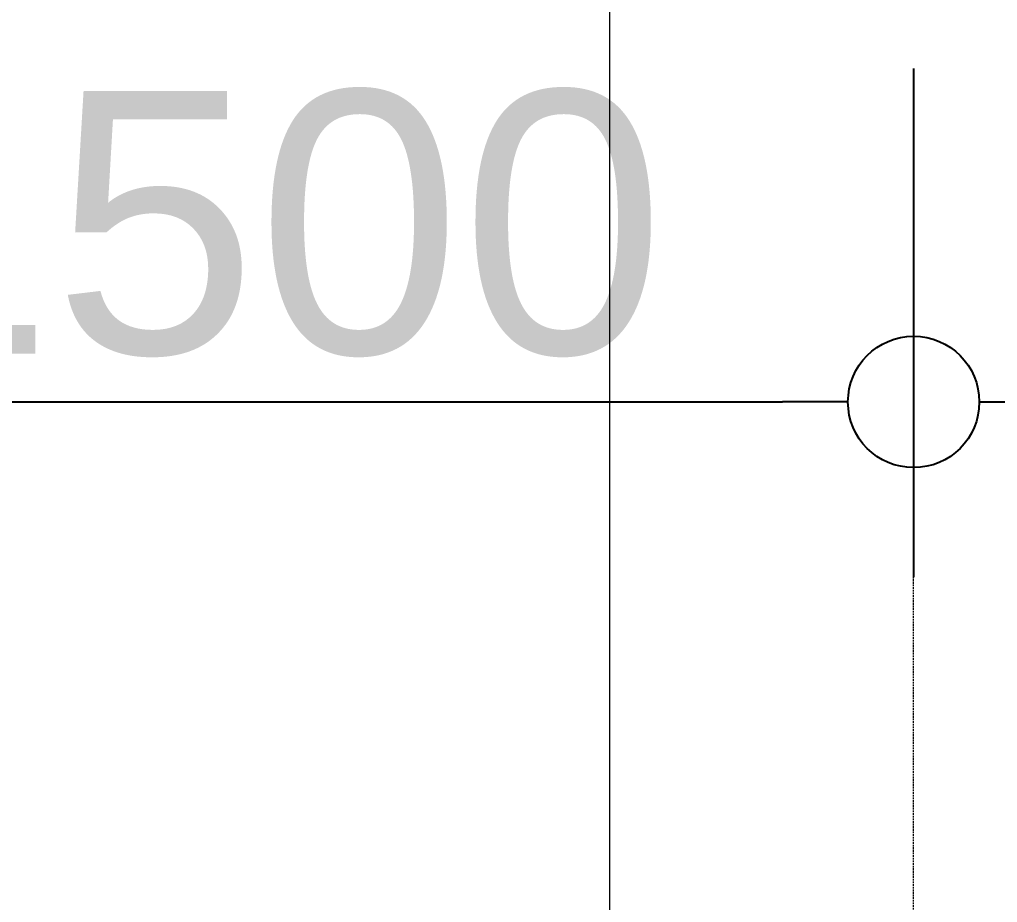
# Model space of a CAD drawing. Header units: millimetres. Extents: x -853228 to -774597, y -17231 to 22435.
# Drawn here: x -830624 to -829507, y 10206 to 11214 of the extents above; entities that cross this region are included whole.
import ezdxf

# ---------------------------------------------------------------- set-up
doc = ezdxf.new("R2010")
doc.units = ezdxf.units.MM
doc.linetypes.add('DPA_Hidden 50', pattern=[3, 2, -1])
for name, color, linetype, lineweight in [('A-ANNO-DIMS', 1, 'Continuous', 9), ('A-DETL', 1, 'Continuous', 70), ('G-ANNO-TEXT', 3, 'Continuous', 9)]:
    doc.layers.add(name, color=color, linetype=linetype, lineweight=lineweight)
doc.styles.add('Arial_2', font='arial.ttf', dxfattribs={"height": 300})
doc.dimstyles.new('DPA-DIM-3_0_C-C', dxfattribs={"dimscale": 304.8, "dimtxt": 306.07782, "dimasz": 0.492126, "dimexe": 0.656168, "dimexo": 0.0625, "dimgap": 0.164042, "dimtad": 1, "dimdec": 0, "dimzin": 0, "dimdsep": 46, "dimtxsty": 'Arial_2', "dimblk1": 'DOTBLANK', "dimblk2": 'DOTBLANK', "dimsah": 1, "dimcen": 0.09, "dimdle": 0.656168, "dimadec": 8, "dimazin": 0, "dimtfac": 1, "dimtdec": 4, "dimtix": 1, "dimtmove": 0, "dimatfit": 3, "dimfxl": 1.312336, "dimfxlon": 1, "dimtvp": 1, "dimtolj": 1, "dimtzin": 0, "dimarcsym": 2})

# ---------------------------------------------------------------- blocks, each defined once
blk = doc.blocks.new('_DotBlank')
at = {"color": 0, "linetype": 'ByBlock', "lineweight": -2}
blk.add_line((-0.5, 0), (-1, 0), dxfattribs=at)
blk.add_circle((0, 0), 0.5, dxfattribs=at)
blk = doc.blocks.new('*D371')
at = {"layer": 'A-ANNO-DIMS', "color": 0, "lineweight": -2, "transparency": 16777216}
for p, q in [((-29420.6, 7579.4), (-29420.6, 6998.5)), ((-27920.6, 7579.4), (-27920.6, 6998.5)), ((-29270.6, 7198.5), (-28070.6, 7198.5))]:
    blk.add_line(p, q, dxfattribs=at)
at = {"layer": 'Defpoints', "color": 0, "transparency": 16777216}
for p in [(-29420.6, 7598.5), (-27920.6, 7598.5), (-27920.6, 7198.5)]:
    blk.add_point(p, dxfattribs=at)
at = {"layer": 'A-ANNO-DIMS', "color": 0, "lineweight": -2, "transparency": 16777216, "xscale": 150, "yscale": 150, "zscale": 150, "rotation": 180}
blk.add_blockref('_DotBlank', (-29420.6, 7198.5), dxfattribs=at)
at = {"layer": 'A-ANNO-DIMS', "color": 0, "lineweight": -2, "transparency": 16777216, "xscale": 150, "yscale": 150, "zscale": 150}
blk.add_blockref('_DotBlank', (-27920.6, 7198.5), dxfattribs=at)
at = {"layer": 'A-ANNO-DIMS', "color": 0, "transparency": 16777216, "insert": (-28670.6, 7401.6), "char_height": 300, "width": 1107.531, "attachment_point": 5, "style": 'Arial_2'}
blk.add_mtext('\\A1;1500', dxfattribs=at)
blk = doc.blocks.new('*D372')
at = {"layer": 'A-ANNO-DIMS', "color": 0, "lineweight": -2, "transparency": 16777216}
for p, q in [((-27920.6, 7579.4), (-27920.6, 6998.5)), ((-24920.6, 7579.4), (-24920.6, 6998.5)), ((-27770.6, 7198.5), (-25070.6, 7198.5))]:
    blk.add_line(p, q, dxfattribs=at)
at = {"layer": 'Defpoints', "color": 0, "transparency": 16777216}
for p in [(-27920.6, 7598.5), (-24920.6, 7598.5), (-24920.6, 7198.5)]:
    blk.add_point(p, dxfattribs=at)
at = {"layer": 'A-ANNO-DIMS', "color": 0, "lineweight": -2, "transparency": 16777216, "xscale": 150, "yscale": 150, "zscale": 150, "rotation": 180}
blk.add_blockref('_DotBlank', (-27920.6, 7198.5), dxfattribs=at)
at = {"layer": 'A-ANNO-DIMS', "color": 0, "lineweight": -2, "transparency": 16777216, "xscale": 150, "yscale": 150, "zscale": 150}
blk.add_blockref('_DotBlank', (-24920.6, 7198.5), dxfattribs=at)
at = {"layer": 'A-ANNO-DIMS', "color": 0, "transparency": 16777216, "insert": (-26420.6, 7401.7), "char_height": 300, "width": 1107.531, "attachment_point": 5, "style": 'Arial_2'}
blk.add_mtext('\\A1;3000', dxfattribs=at)
blk = doc.blocks.new('C-1-PP19-AR-4261-01-B_20250910-022855_EXDIM')
at = {"layer": 'A-DETL', "color": 55, "linetype": 'DPA_Hidden 50', "lineweight": 9}
blk.add_line((-27920.6, 1195), (-27920.6, 7452.5), dxfattribs=at)
at = {"layer": 'A-ANNO-DIMS'}
for base, p1, p2, override, picture, middle in [((-27920.6, 7198.5), (-29420.6, 7598.5), (-27920.6, 7598.5), {"dimpost": '<>', "dimfxl": 1500}, '*D371', (-28670.6, 7401.6)), ((-24920.6, 7198.5), (-27920.6, 7598.5), (-24920.6, 7598.5), {"dimpost": '<>', "dimfxl": 3000}, '*D372', (-26420.6, 7401.7))]:
    dim = blk.add_linear_dim(base=base, p1=p1, p2=p2, dimstyle='DPA-DIM-3_0_C-C', override=override, dxfattribs=at)
    dim.commit()
    dim.dimension.update_dxf_attribs({"geometry": picture, "text_midpoint": middle})

msp = doc.modelspace()

# ---------------------------------------------------------------- linework, layer by layer
at = {"layer": 'G-ANNO-TEXT', "color": 10}
msp.add_line((-829950, 9493), (-829950, 15067.3), dxfattribs=at)

# ---------------------------------------------------------------- block references
msp.add_blockref('C-1-PP19-AR-4261-01-B_20250910-022855_EXDIM', (-801682.4, 3579))

doc.saveas('drawing.dxf')
